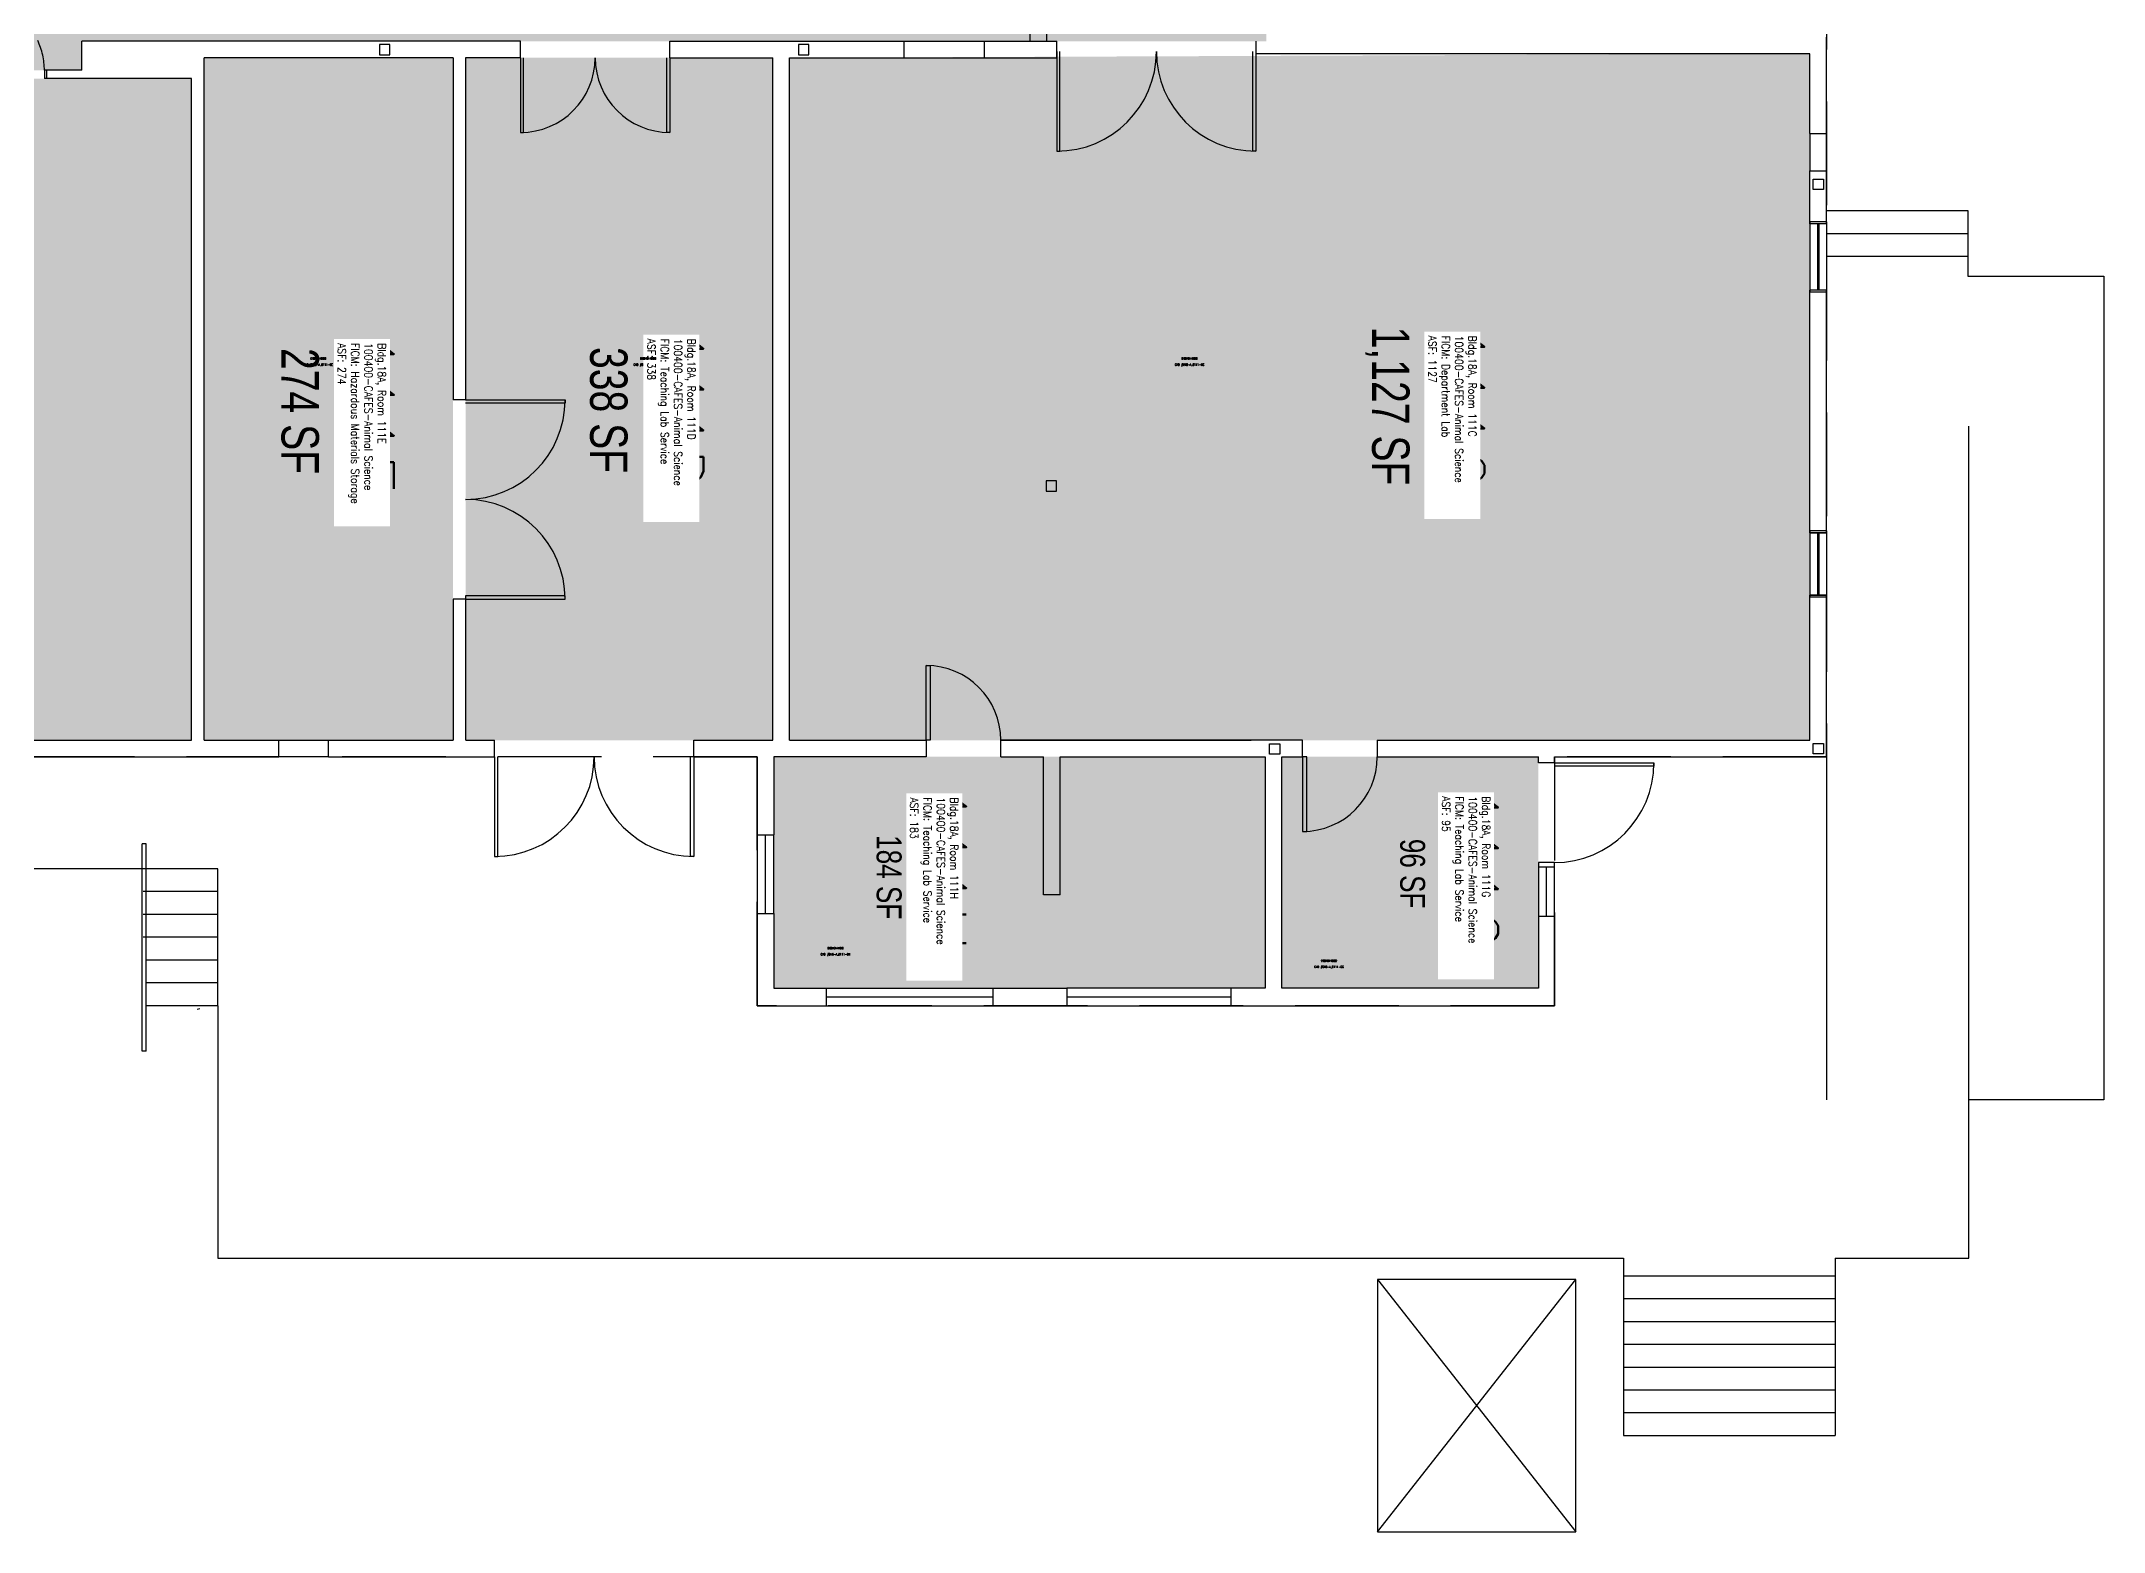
# Model space of a CAD drawing. Header units: inches. Extents: x -4 to 2901, y -182 to 1777.
# Drawn here: x 1906 to 2901, y 10 to 729 of the extents above; entities that cross this region are included whole.
import ezdxf
from ezdxf.enums import TextEntityAlignment as Align

# ---------------------------------------------------------------- set-up
doc = ezdxf.new("R2010")
doc.units = ezdxf.units.IN
doc.header["$LTSCALE"] = 100
doc.header["$MEASUREMENT"] = 0
doc.linetypes.add('DASHED', pattern=[0.75, 0.5, -0.25])
for name, color, linetype in [('A-DOOR', 2, 'CONTINUOUS'), ('A-GLAZ', 1, 'CONTINUOUS'), ('A-GLAZ-SILL', 2, 'CONTINUOUS'), ('A-IDEN-CNUM', 7, 'CONTINUOUS'), ('A-IDEN-RNUM', 7, 'CONTINUOUS'), ('A-IDEN-SNUM', 4, 'CONTINUOUS'), ('A-IDEN-VNUM', 4, 'CONTINUOUS'), ('A-ROOF', 2, 'DASHED'), ('A-SITE', 3, 'CONTINUOUS'), ('A-WALL', 5, 'CONTINUOUS'), ('AREA-TEXT', 3, 'CONTINUOUS'), ('Rooms-Category-Color', 7, 'CONTINUOUS'), ('Rooms-College-Color', 7, 'CONTINUOUS'), ('Rooms-Department-Color', 7, 'CONTINUOUS'), ('Rooms-Division-Color', 7, 'CONTINUOUS'), ('Rooms-Information', 7, 'CONTINUOUS')]:
    doc.layers.add(name, color=color, linetype=linetype)
doc.styles.add('AREA', font='arial.ttf', dxfattribs={"width": 0.75, "height": 12})
doc.styles.add('ROOMSNUMBER', font='txt.shx', dxfattribs={"height": 0.03})
doc.styles.add('ROOMVNUMBER', font='simplex.shx', dxfattribs={"width": 0.85})

msp = doc.modelspace()

# ---------------------------------------------------------------- hatches: boundary and pattern name
at = {"layer": 'Rooms-Category-Color', "true_color": 0xe3f498}
for points in [[(1926, 715), (1865, 715), (1865, 729), (1781, 729), (1781, 1217), (1822.06, 1217), (1840.06, 1217), (1840.06, 1198), (1860.06, 1198), (1860.06, 1217), (1997, 1217), (2191, 1217), (2191, 957), (2268.01, 957), (2304.01, 957), (2383, 957), (2383, 859), (2497, 859), (2497, 729), (2209.5, 729), (2137.5, 729), (1926, 729)], [(2259.1, 392), (2111, 392), (2111, 460.08), (2111, 556.08), (2111, 721), (2137.5, 721), (2209.5, 721), (2259.1, 721)], [(2759, 493), (2759, 723), (2267.1, 721), (2267.1, 392), (2759, 392), (2759, 461)], [(1873, 711), (1768, 711), (1768, 582), (1768, 548), (1768, 392), (1827, 392), (1863, 392), (1979, 392), (1979, 711), (1909, 711)], [(2259.63, 384), (2496.47, 384), (2496.47, 272.42), (2259.63, 272.42)], [(2504.47, 272.42), (2504.47, 384), (2628.11, 384), (2628.11, 272.42)]]:
    msp.add_hatch(color=61, dxfattribs=at).paths.add_polyline_path(points)
at = {"layer": 'Rooms-Category-Color', "true_color": 0xe3c5e1}
msp.add_hatch(color=254, dxfattribs=at).paths.add_polyline_path([(1985, 721), (2105, 721), (2105, 556.08), (2105, 460.08), (2105, 392), (2044.99, 392), (2020.99, 392), (1985, 392)])
at = {"layer": 'Rooms-College-Color', "true_color": 0xe3c5e1}
for points in [[(1926, 715), (1865, 715), (1865, 729), (1781, 729), (1781, 1217), (1822.06, 1217), (1840.06, 1217), (1840.06, 1198), (1860.06, 1198), (1860.06, 1217), (1997, 1217), (2191, 1217), (2191, 957), (2268.01, 957), (2304.01, 957), (2383, 957), (2383, 859), (2497, 859), (2497, 729), (2209.5, 729), (2137.5, 729), (1926, 729)], [(1985, 721), (2105, 721), (2105, 556.08), (2105, 460.08), (2105, 392), (2044.99, 392), (2020.99, 392), (1985, 392)], [(2259.1, 392), (2111, 392), (2111, 460.08), (2111, 556.08), (2111, 721), (2137.5, 721), (2209.5, 721), (2259.1, 721)], [(2759, 493), (2759, 723), (2267.1, 721), (2267.1, 392), (2759, 392), (2759, 461)], [(1873, 711), (1768, 711), (1768, 582), (1768, 548), (1768, 392), (1827, 392), (1863, 392), (1979, 392), (1979, 711), (1909, 711)], [(2259.63, 384), (2496.47, 384), (2496.47, 272.42), (2259.63, 272.42)], [(2504.47, 272.42), (2504.47, 384), (2628.11, 384), (2628.11, 272.42)]]:
    msp.add_hatch(color=254, dxfattribs=at).paths.add_polyline_path(points)
at = {"layer": 'Rooms-Department-Color', "true_color": 0xe3c5e1}
for points in [[(1926, 715), (1865, 715), (1865, 729), (1781, 729), (1781, 1217), (1822.06, 1217), (1840.06, 1217), (1840.06, 1198), (1860.06, 1198), (1860.06, 1217), (1997, 1217), (2191, 1217), (2191, 957), (2268.01, 957), (2304.01, 957), (2383, 957), (2383, 859), (2497, 859), (2497, 729), (2209.5, 729), (2137.5, 729), (1926, 729)], [(1985, 721), (2105, 721), (2105, 556.08), (2105, 460.08), (2105, 392), (2044.99, 392), (2020.99, 392), (1985, 392)], [(2259.1, 392), (2111, 392), (2111, 460.08), (2111, 556.08), (2111, 721), (2137.5, 721), (2209.5, 721), (2259.1, 721)], [(2759, 493), (2759, 723), (2267.1, 721), (2267.1, 392), (2759, 392), (2759, 461)], [(1873, 711), (1768, 711), (1768, 582), (1768, 548), (1768, 392), (1827, 392), (1863, 392), (1979, 392), (1979, 711), (1909, 711)], [(2259.63, 384), (2496.47, 384), (2496.47, 272.42), (2259.63, 272.42)], [(2504.47, 272.42), (2504.47, 384), (2628.11, 384), (2628.11, 272.42)]]:
    msp.add_hatch(color=254, dxfattribs=at).paths.add_polyline_path(points)
at = {"layer": 'Rooms-Division-Color', "true_color": 0xe3c5e1}
for points in [[(1926, 715), (1865, 715), (1865, 729), (1781, 729), (1781, 1217), (1822.06, 1217), (1840.06, 1217), (1840.06, 1198), (1860.06, 1198), (1860.06, 1217), (1997, 1217), (2191, 1217), (2191, 957), (2268.01, 957), (2304.01, 957), (2383, 957), (2383, 859), (2497, 859), (2497, 729), (2209.5, 729), (2137.5, 729), (1926, 729)], [(1985, 721), (2105, 721), (2105, 556.08), (2105, 460.08), (2105, 392), (2044.99, 392), (2020.99, 392), (1985, 392)], [(2259.1, 392), (2111, 392), (2111, 460.08), (2111, 556.08), (2111, 721), (2137.5, 721), (2209.5, 721), (2259.1, 721)], [(2759, 493), (2759, 723), (2267.1, 721), (2267.1, 392), (2759, 392), (2759, 461)], [(1873, 711), (1768, 711), (1768, 582), (1768, 548), (1768, 392), (1827, 392), (1863, 392), (1979, 392), (1979, 711), (1909, 711)], [(2259.63, 384), (2496.47, 384), (2496.47, 272.42), (2259.63, 272.42)], [(2504.47, 272.42), (2504.47, 384), (2628.11, 384), (2628.11, 272.42)]]:
    msp.add_hatch(color=254, dxfattribs=at).paths.add_polyline_path(points)

# ---------------------------------------------------------------- linework, layer by layer
at = {"layer": 'A-DOOR', "linetype": 'Continuous'}
for p, q in [((2137.5, 721), (2137.5, 685)), ((2139, 685), (2139, 721)), ((2208, 685), (2208, 721)), ((2209.5, 721), (2209.5, 685)), ((2396, 724), (2396, 676)), ((2397.5, 676), (2397.5, 724)), ((2490.5, 676), (2490.5, 724)), ((2492, 724), (2492, 676)), ((2137.5, 685), (2139, 685)), ((2209.5, 685), (2208, 685)), ((2396, 676), (2397.5, 676)), ((2492, 676), (2490.5, 676)), ((2111, 556.08), (2159, 556.08)), ((2159, 554.58), (2111, 554.58)), ((2159, 556.08), (2159, 554.58)), ((2159, 461.58), (2111, 461.58)), ((2111, 460.08), (2159, 460.08)), ((2159, 460.08), (2159, 461.58)), ((2125, 384), (2125, 336)), ((2126.5, 336), (2126.5, 384)), ((2219.5, 336), (2219.5, 384)), ((2221, 384), (2221, 336)), ((2635.82, 381.02), (2683.82, 381.02)), ((2683.82, 379.52), (2635.82, 379.52)), ((2683.82, 381.02), (2683.82, 379.52)), ((2125, 336), (2126.5, 336)), ((2221, 336), (2219.5, 336))]:
    msp.add_line(p, q, dxfattribs=at)
at = {"layer": 'A-DOOR'}
for p, q in [((2333.01, 392), (2333.01, 428)), ((2333.01, 428), (2335.01, 428)), ((2335.01, 428), (2335.01, 392)), ((2335.01, 392), (2333.01, 392)), ((2514.47, 384), (2514.47, 348)), ((2516.47, 384), (2514.47, 384)), ((2516.47, 348), (2516.47, 384)), ((2514.47, 348), (2516.47, 348))]:
    msp.add_line(p, q, dxfattribs=at)
at = {"layer": 'A-DOOR', "linetype": 'DASHED'}
msp.add_arc((1874, 715), 34, 0, 25, dxfattribs=at)
at = {"layer": 'A-DOOR', "linetype": 'Continuous'}
for centre, radius, start, end in [((2137.5, 721), 36, 270, 0), ((2209.5, 721), 36, 180, 270), ((2396, 724), 48, 270, 0), ((2492, 724), 48, 180, 270), ((2111, 556.08), 48, 270, 0), ((2111, 460.08), 48, 0, 90), ((2125, 384), 48, 270, 0), ((2221, 384), 48, 180, 270), ((2635.82, 381.02), 48, 270, 0)]:
    msp.add_arc(centre, radius, start, end, dxfattribs=at)
at = {"layer": 'A-DOOR'}
for centre, start, end in [((2333.01, 392), 0.00003, 90.00003), ((2514.47, 384), 270, 0)]:
    msp.add_arc(centre, 36, start, end, dxfattribs=at)
at = {"layer": 'A-GLAZ', "linetype": 'Continuous'}
for p, q in [((2762.63, 641), (2762.63, 609)), ((2763.38, 641), (2763.38, 609)), ((2762.63, 492), (2762.63, 462)), ((2763.38, 492), (2763.38, 462))]:
    msp.add_line(p, q, dxfattribs=at)
at = {"layer": 'A-GLAZ'}
for p, q in [((2255.57, 308.42), (2255.57, 346.38)), ((2631.96, 331.02), (2631.96, 307.18)), ((2284.9, 268.21), (2365.21, 268.21)), ((2400.81, 268.21), (2479.88, 268.21))]:
    msp.add_line(p, q, dxfattribs=at)
at = {"layer": 'A-GLAZ-SILL'}
for p, q in [((2322.46, 729), (2361.18, 729)), ((2322.46, 721), (2361.18, 721)), ((2759, 684.49), (2759, 666.49)), ((2767, 666.49), (2767, 684.49)), ((2020.99, 392), (2044.99, 392)), ((2044.99, 384), (2020.99, 384)), ((2251.5, 346.38), (2251.5, 308.42)), ((2259.63, 308.42), (2259.63, 346.38)), ((2628.11, 331.02), (2628.11, 307.18)), ((2635.82, 307.18), (2635.82, 331.02)), ((2284.9, 272.42), (2365.21, 272.42)), ((2479.88, 272.42), (2400.81, 272.42)), ((2284.9, 264), (2365.21, 264)), ((2400.81, 264), (2479.88, 264))]:
    msp.add_line(p, q, dxfattribs=at)
at = {"layer": 'A-GLAZ-SILL', "linetype": 'Continuous'}
for p, q in [((2759, 642), (2759, 608)), ((2767, 642), (2767, 608)), ((2759, 493), (2759, 461)), ((2767, 493), (2767, 461))]:
    msp.add_line(p, q, dxfattribs=at)
at = {"layer": 'A-ROOF'}
msp.add_lwpolyline([(860.5, 1609.01), (2360, 1609.01), (2360, 1477), (2642, 1477), (2642, 1225), (2767, 1225), (2767, 384), (2635.82, 384), (2635.82, 264), (2251.5, 264), (2251.5, 384), (1763, 384)], dxfattribs=at)
at = {"layer": 'A-SITE'}
for p, q in [((2767, 647.35), (2835.07, 647.35)), ((2835.07, 647.35), (2835.07, 636.35)), ((2767, 636.35), (2835.07, 636.35)), ((2835.07, 636.35), (2835.07, 625.35)), ((2767, 625.35), (2835.07, 625.35)), ((2835.07, 625.35), (2835.07, 615.8)), ((2835.07, 615.8), (2900.64, 615.8)), ((2900.64, 615.8), (2900.64, 218.65)), ((2835.61, 142.28), (2835.61, 543.42)), ((2767, 384), (2767, 218.65)), ((1991.58, 330), (1763, 330)), ((1991.58, 264), (1991.58, 330)), ((1981.71, 262.27), (1982.88, 262.7)), ((1981.71, 262.27), (1982.88, 262.7)), ((1991.58, 264), (1991.58, 142.28)), ((2900.64, 218.65), (2835.61, 218.65)), ((1991.58, 142.28), (2669.11, 142.28)), ((2669.11, 142.28), (2669.11, 133.8)), ((2771.11, 142.28), (2835.61, 142.28)), ((2771.11, 142.28), (2771.11, 133.8)), ((2550.6, 131.95), (2550.6, 10.37)), ((2646.14, 131.95), (2550.6, 131.95)), ((2550.6, 131.95), (2646.14, 10.37)), ((2550.6, 10.37), (2646.14, 131.95)), ((2646.14, 10.37), (2646.14, 131.95)), ((2669.11, 133.8), (2669.11, 122.8)), ((2669.11, 133.8), (2771.11, 133.8)), ((2771.11, 133.8), (2771.11, 122.8)), ((2669.11, 122.8), (2669.11, 111.8)), ((2669.11, 122.8), (2771.11, 122.8)), ((2771.11, 122.8), (2771.11, 111.8)), ((2669.11, 111.8), (2669.11, 100.8)), ((2669.11, 111.8), (2771.11, 111.8)), ((2771.11, 111.8), (2771.11, 100.8)), ((2669.11, 100.8), (2669.11, 89.8)), ((2669.11, 100.8), (2771.11, 100.8)), ((2771.11, 100.8), (2771.11, 89.8)), ((2669.11, 89.8), (2669.11, 78.8)), ((2669.11, 89.8), (2771.11, 89.8)), ((2771.11, 89.8), (2771.11, 78.8)), ((2669.11, 78.8), (2669.11, 67.8)), ((2669.11, 78.8), (2771.11, 78.8)), ((2771.11, 78.8), (2771.11, 67.8)), ((2669.11, 67.8), (2669.11, 56.8)), ((2669.11, 67.8), (2771.11, 67.8)), ((2771.11, 67.8), (2771.11, 56.8)), ((2669.11, 56.8), (2771.11, 56.8)), ((2550.6, 10.37), (2646.14, 10.37))]:
    msp.add_line(p, q, dxfattribs=at)
at = {"layer": 'A-SITE', "linetype": 'Continuous'}
for p, q in [((1957.08, 342), (1955.08, 342)), ((1955.08, 242), (1955.08, 342)), ((1957.08, 342), (1955.08, 342)), ((1957.08, 242), (1957.08, 342)), ((1957.08, 242), (1955.08, 242))]:
    msp.add_line(p, q, dxfattribs=at)
at = {"layer": 'A-SITE', "linetype": 'DASHED'}
for p, q in [((1991.58, 319), (1955.58, 319)), ((1991.58, 319), (1955.58, 319)), ((1991.58, 308), (1955.58, 308)), ((1991.58, 308), (1955.58, 308)), ((1991.58, 297), (1955.58, 297)), ((1991.58, 297), (1955.58, 297)), ((1991.58, 286), (1957.08, 286)), ((1991.58, 286), (1957.08, 286)), ((1991.58, 275), (1957.08, 275)), ((1991.58, 275), (1957.08, 275)), ((1991.58, 264), (1957.08, 264)), ((1991.58, 264), (1957.08, 264))]:
    msp.add_line(p, q, dxfattribs=at)
at = {"layer": 'A-WALL'}
for p, q in [((2383, 735.85), (2383, 729)), ((2391, 735.85), (2391, 729)), ((1926, 715), (1926, 729)), ((2069.5, 727.5), (2069.5, 722.5)), ((2074.5, 727.5), (2069.5, 727.5)), ((2074.5, 722.5), (2074.5, 727.5)), ((2209.5, 729), (2322.46, 729)), ((2271.5, 727.5), (2271.5, 722.5)), ((2276.5, 727.5), (2271.5, 727.5)), ((2276.5, 722.5), (2276.5, 727.5)), ((2322.46, 721), (2322.46, 729)), ((2361.18, 721), (2361.18, 729)), ((2361.18, 729), (2396, 729)), ((2396, 721), (2396, 729)), ((2767, 684.49), (2767, 731)), ((1985, 392), (1985, 721)), ((2069.5, 722.5), (2074.5, 722.5)), ((2209.5, 721), (2259.1, 721)), ((2259.1, 392), (2259.1, 721)), ((2267.11, 392), (2267.1, 721)), ((2267.1, 721), (2322.46, 721)), ((2271.5, 722.5), (2276.5, 722.5)), ((2361.18, 721), (2396, 721)), ((2759, 684.49), (2759, 723)), ((1908, 715), (1908, 711)), ((1926, 715), (1908, 715)), ((1979, 711), (1908, 711)), ((1979, 392), (1979, 711)), ((2759, 684.49), (2767, 684.49)), ((2759, 666.49), (2767, 666.49)), ((2759, 641), (2759, 666.49)), ((2767, 641), (2767, 666.49)), ((2760.5, 662.49), (2765.5, 662.49)), ((2760.5, 657.49), (2760.5, 662.49)), ((2765.5, 657.49), (2760.5, 657.49)), ((2765.5, 662.49), (2765.5, 657.49)), ((2767, 641), (2759, 641)), ((2767, 609), (2759, 609)), ((2759, 492), (2759, 609)), ((2767, 492), (2767, 609)), ((2390.81, 517.09), (2390.81, 512.09)), ((2395.81, 517.09), (2390.81, 517.09)), ((2395.81, 512.09), (2395.81, 517.09)), ((2390.81, 512.09), (2395.81, 512.09)), ((2759, 492), (2767, 492)), ((2221, 392), (2259.1, 392)), ((2267.11, 392), (2333.01, 392)), ((2333.01, 392), (2333.01, 384)), ((2369.01, 392), (2489.63, 392)), ((2369.01, 384), (2369.01, 392)), ((2514.47, 392), (2369.01, 392)), ((2498.47, 390.27), (2503.47, 390.27)), ((2498.47, 385.27), (2498.47, 390.27)), ((2503.47, 390.27), (2503.47, 385.27)), ((2514.47, 384), (2514.47, 392)), ((2550.47, 392), (2550.47, 384)), ((2550.47, 392), (2759, 392)), ((2760.5, 390.49), (2765.5, 390.49)), ((2760.5, 385.49), (2760.5, 390.49)), ((2765.5, 390.49), (2765.5, 385.49)), ((2221, 384), (2251.5, 384)), ((2251.5, 384), (2251.5, 346.38)), ((2333.01, 384), (2259.63, 384)), ((2259.63, 384), (2259.63, 346.38)), ((2369.01, 384), (2389.59, 384)), ((2389.59, 317.42), (2389.59, 384)), ((2397.59, 317.42), (2397.59, 384)), ((2397.59, 384), (2496.47, 384)), ((2496.47, 384), (2496.47, 272.42)), ((2503.47, 385.27), (2498.47, 385.27)), ((2504.47, 272.42), (2504.47, 384)), ((2504.47, 384), (2514.47, 384)), ((2550.47, 384), (2628.11, 384)), ((2628.11, 381.02), (2628.11, 384)), ((2635.82, 381.02), (2628.11, 381.02)), ((2635.82, 381.02), (2635.82, 384)), ((2635.82, 384), (2767, 384)), ((2765.5, 385.49), (2760.5, 385.49)), ((2251.5, 346.38), (2259.63, 346.38)), ((2635.82, 333.02), (2628.11, 333.02)), ((2628.11, 333.02), (2628.11, 331.02)), ((2628.11, 331.02), (2635.82, 331.02)), ((2635.82, 331.02), (2635.82, 333.02)), ((2251.5, 308.42), (2251.5, 264)), ((2251.5, 308.42), (2259.63, 308.42)), ((2259.63, 308.42), (2259.63, 272.42)), ((2335.72, 317.42), (2343.72, 317.42)), ((2397.59, 317.42), (2389.59, 317.42)), ((2628.11, 307.18), (2628.11, 272.42)), ((2628.11, 307.18), (2635.82, 307.18)), ((2635.82, 264), (2635.82, 307.18)), ((2259.63, 272.42), (2284.9, 272.42)), ((2284.9, 272.42), (2284.9, 264)), ((2365.21, 272.42), (2400.81, 272.42)), ((2365.21, 272.42), (2365.21, 264)), ((2400.81, 272.42), (2400.81, 264)), ((2496.47, 272.42), (2479.88, 272.42)), ((2479.88, 272.42), (2479.88, 264)), ((2628.11, 272.42), (2504.47, 272.42)), ((2251.5, 264), (2284.9, 264)), ((2365.21, 264), (2400.81, 264)), ((2479.88, 264), (2635.82, 264))]:
    msp.add_line(p, q, dxfattribs=at)
at = {"layer": 'A-WALL', "linetype": 'Continuous'}
for p, q in [((2137.5, 729), (1926, 729)), ((2137.5, 721), (2137.5, 729)), ((2209.5, 721), (2209.5, 729)), ((2492, 729), (2492, 723)), ((2105, 721), (1985, 721)), ((2105, 721), (2105, 556.08)), ((2111, 721), (2111, 556.08)), ((2137.5, 721), (2111, 721)), ((2759, 723), (2492, 723)), ((2767, 642), (2759, 642)), ((2767, 641), (2759, 641)), ((2767, 609), (2759, 609)), ((2767, 608), (2759, 608)), ((2111, 556.08), (2105, 556.08)), ((2767, 493), (2759, 493)), ((2767, 492), (2759, 492)), ((2111, 460.08), (2105, 460.08)), ((2105, 460.08), (2105, 392)), ((2111, 461.58), (2111, 460.08)), ((2111, 460.08), (2111, 392)), ((2759, 462), (2767, 462)), ((2767, 462), (2759, 462)), ((2759, 392), (2759, 462)), ((2767, 461), (2759, 461)), ((2767, 384), (2767, 462)), ((1863, 392), (1979, 392)), ((1985, 392), (2020.99, 392)), ((2020.99, 384), (2020.99, 392)), ((2044.99, 384), (2044.99, 392)), ((2044.99, 392), (2105, 392)), ((2111.08, 392), (2125, 392)), ((2125, 384), (2125, 392)), ((2221, 384), (2221, 392)), ((1863, 384), (2020.99, 384)), ((2044.99, 384), (2125, 384))]:
    msp.add_line(p, q, dxfattribs=at)
at = {"layer": 'A-WALL', "linetype": 'DASHED'}
msp.add_line((1909, 715), (1909, 711), dxfattribs=at)

# ---------------------------------------------------------------- texts
at = {"layer": 'A-IDEN-CNUM', "style": 'ROOMSNUMBER', "width": 0.85}
for s, p in [('CAD #018-A_0111-0E', (2040, 573)), ('CAD #018-A_0111-0D', (2199.04, 573)), ('CAD #018-A_0111-0C', (2460, 573)), ('CAD #018-A_0111-0H', (2289.32, 288.71)), ('CAD #018-A_0111-0G', (2527.2, 282.65))]:
    msp.add_text(s, height=1, dxfattribs=at).set_placement(p, align=Align.MIDDLE)
at = {"layer": 'A-IDEN-RNUM', "style": 'ROOMSNUMBER', "width": 0.85}
for s, p in [('0111-E0', (2040, 576)), ('0111-D0', (2199.04, 576)), ('0111-C0', (2460, 576)), ('0111-H0', (2289.32, 291.71)), ('0111-G0', (2527.2, 285.65))]:
    msp.add_text(s, height=1, dxfattribs=at).set_placement(p, align=Align.MIDDLE)
at = {"layer": 'A-IDEN-SNUM', "style": 'ROOMSNUMBER', "width": 0.85}
for s, p in [('018A0111E0', (2040, 576)), ('018A0111D0', (2199.04, 576)), ('018A0111C0', (2460, 576)), ('018A0111H0', (2289.32, 291.71)), ('018A0111G0', (2527.2, 285.65))]:
    msp.add_text(s, height=1, dxfattribs=at).set_placement(p, align=Align.MIDDLE)
at = {"layer": 'A-IDEN-VNUM', "style": 'ROOMVNUMBER', "width": 0.85}
for s, p in [('111C', (2588.59, 552.62)), ('111E', (2063, 550.13)), ('111D', (2212.14, 551.71)), ('111H', (2338.88, 330.54)), ('111G', (2595.19, 330.54))]:
    msp.add_text(s, height=27, rotation=270, dxfattribs=at).set_placement(p, align=Align.MIDDLE)
at = {"layer": 'AREA-TEXT', "style": 'AREA', "width": 0.75}
for s, height, p in [('1,127 SF', 18, (2556.99, 553.12)), ('274 SF', 18, (2031.3, 550.7)), ('338 SF', 18, (2180.06, 551.19)), ('184 SF', 12, (2315.18, 325.95)), ('96 SF', 12, (2567.52, 327.67))]:
    msp.add_text(s, height=height, rotation=270, dxfattribs=at).set_placement(p, align=Align.MIDDLE_CENTER)

# ---------------------------------------------------------------- next in the draw order: texts
at = {"layer": 'Rooms-Information', "char_height": 3.8571, "width": 86.4, "attachment_point": 7, "rotation": 270, "style": 'ROOMVNUMBER', "bg_fill": 3, "box_fill_scale": 1.5, "bg_fill_color": 256, "bg_fill_true_color": 13158600, "bg_fill_transparency": 0}
for s, insert in [('Bldg.18A, Room 111D^M^J100400-CAFES-Animal Science^M^JFICM: Teaching Lab Service^M^JASF: 338', (2198.64, 585.59)), ('Bldg.18A, Room 111C^M^J100400-CAFES-Animal Science^M^JFICM: Department Lab^M^JASF: 1127', (2575.09, 587.05)), ('Bldg.18A, Room 111E^M^J100400-CAFES-Animal Science^M^JFICM: Hazardous Materials Storage^M^JASF: 274', (2049.5, 583.46)), ('Bldg.18A, Room 111H^M^J100400-CAFES-Animal Science^M^JFICM: Teaching Lab Service^M^JASF: 183', (2325.38, 364.42)), ('Bldg.18A, Room 111G^M^J100400-CAFES-Animal Science^M^JFICM: Teaching Lab Service^M^JASF: 95', (2581.69, 364.97))]:
    msp.add_mtext(s, dxfattribs=dict(at, insert=insert))

doc.saveas('drawing.dxf')
